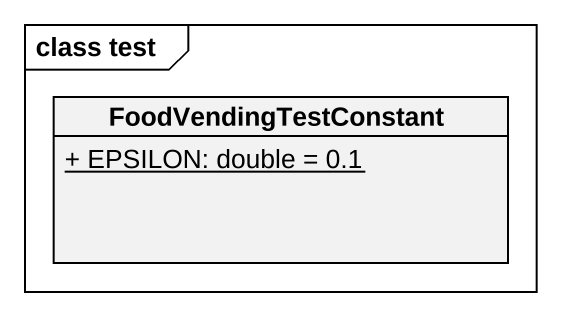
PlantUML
@startuml
mainframe class test
hide circle
hide empty members
skinparam classAttributeIconSize 0
class FoodVendingTestConstant {
  {static} + EPSILON: double = 0.1
}
@enduml
